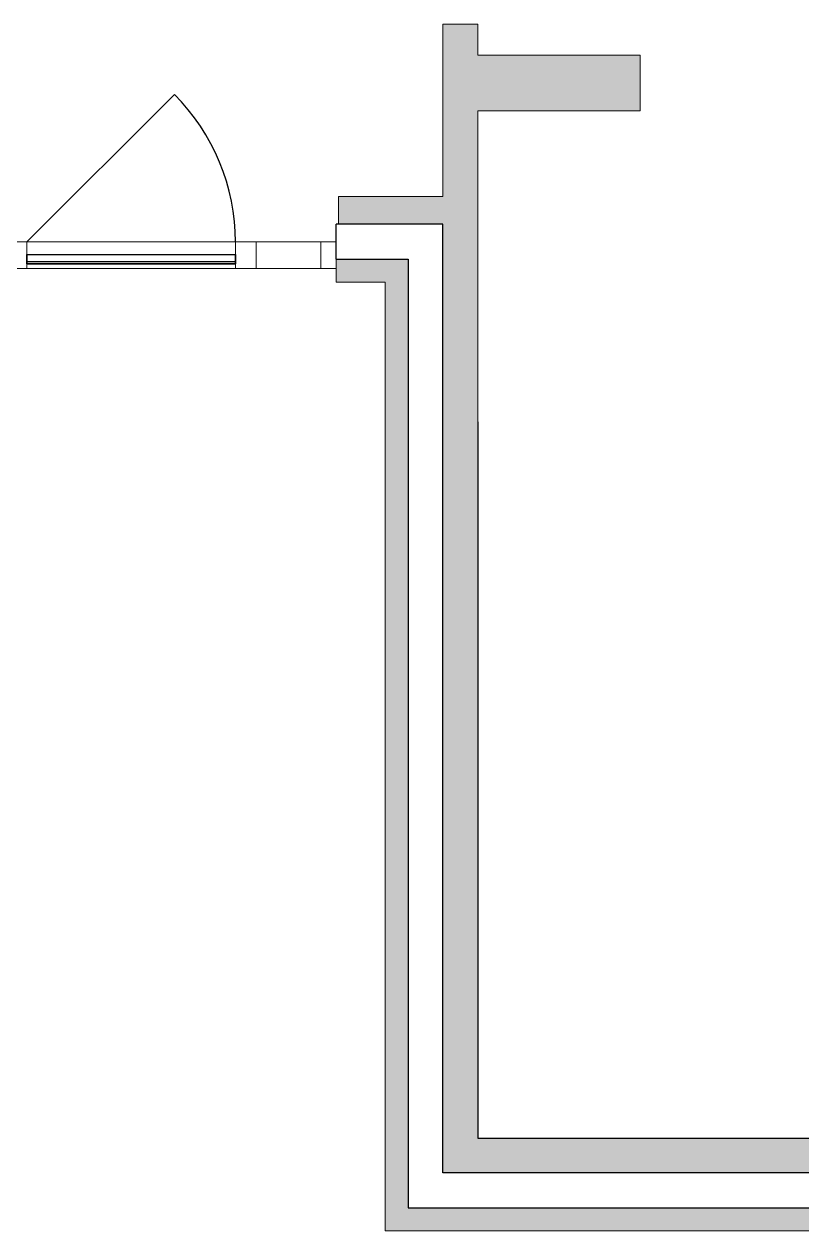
# Model space of a CAD drawing. Header units: millimetres. Extents: x -245 to 49755, y -245 to 41806.
# Drawn here: x 34191 to 34750, y 18780 to 19647 of the extents above; entities that cross this region are included whole.
import ezdxf

# ---------------------------------------------------------------- set-up
doc = ezdxf.new("R2010")
doc.units = ezdxf.units.MM
doc.linetypes.add('PUNKT2_S9', pattern=[1, 0, -1])
doc.layers.add('Standard', color=7, linetype='Continuous', lineweight=25)

msp = doc.modelspace()

# ---------------------------------------------------------------- hatches: boundary and pattern name
at = {"layer": 'Standard', "linetype": 'PUNKT2_S9', "lineweight": 18}
h = msp.add_hatch(color=9, dxfattribs=at)
h.paths.add_polyline_path([(34492.5, 20483.4), (34492.5, 19957.94), (34517.5, 19957.94), (34517.5, 20483.4)])
h.paths.add_polyline_path([(34517.5, 19523.4), (34517.5, 19647.27), (34492.5, 19647.27), (34492.5, 19523.4)])
for color, points in [(9, [(34634.17, 19625.06), (34517.5, 19625.06), (34517.5, 19585.06), (34634.17, 19585.06)]), (9, [(34492.5, 19523.4), (34492.5, 18821.73), (34517.5, 18846.73), (34517.5, 19523.4)]), (59, [(34450.84, 19461.73), (34450.84, 18780.06), (34467.5, 18796.73), (34467.5, 19461.73)]), (9, [(34492.5, 18821.73), (34806.05, 18821.73), (34829.17, 18846.73), (34517.5, 18846.73)]), (59, [(34450.84, 18780.06), (34767.5, 18780.06), (34782.92, 18796.73), (34467.5, 18796.73)])]:
    msp.add_hatch(color=color, dxfattribs=at).paths.add_polyline_path(points)
h = msp.add_hatch(color=9, dxfattribs=at)
h.paths.add_polyline_path([(33857.5, 19503.4), (34119.17, 19503.4), (34119.17, 19523.4), (33857.5, 19523.4)])
h.paths.add_polyline_path([(34417.5, 19523.4), (34417.5, 19503.4), (34492.5, 19503.4), (34492.5, 19523.4)])
h.paths.add_polyline_path([(33339.17, 19523.4), (33159.17, 19523.4), (33140.25, 19503.4), (33339.17, 19503.4)])
h = msp.add_hatch(color=59, dxfattribs=at)
h.paths.add_polyline_path([(33855.84, 19461.73), (34120.84, 19461.73), (34120.84, 19478.4), (33855.84, 19478.4)])
h.paths.add_polyline_path([(34415.84, 19461.73), (34467.5, 19461.73), (34467.5, 19478.4), (34415.84, 19478.4)])
h.paths.add_polyline_path([(33100.84, 19461.73), (33340.84, 19461.73), (33340.84, 19478.4), (33116.6, 19478.4)])

# ---------------------------------------------------------------- linework, layer by layer
at = {"layer": 'Standard', "color": 253, "linetype": 'Continuous', "lineweight": 18}
for p, q in [((34492.5, 19647.27), (34505.84, 19647.27)), ((34492.5, 19647.27), (34492.5, 19523.4)), ((34505.84, 19647.27), (34517.5, 19647.27)), ((34517.5, 19625.06), (34517.5, 19647.27)), ((34517.5, 19523.4), (34517.5, 19585.06)), ((34492.5, 19523.4), (34417.5, 19523.4)), ((34417.5, 19503.4), (34417.5, 19523.4)), ((34517.5, 18846.73), (34517.5, 19523.4)), ((34417.5, 19503.4), (34492.5, 19503.4)), ((34492.5, 19503.4), (34492.5, 18821.73)), ((34829.17, 18846.73), (34517.5, 18846.73)), ((34492.5, 18821.73), (34806.05, 18821.73))]:
    msp.add_line(p, q, dxfattribs=at)
at = {"layer": 'Standard', "color": 255, "linetype": 'Continuous', "lineweight": 18}
for p, q in [((34634.17, 19625.06), (34517.5, 19625.06)), ((34634.17, 19585.06), (34634.17, 19625.06)), ((34517.5, 19585.06), (34634.17, 19585.06))]:
    msp.add_line(p, q, dxfattribs=at)
at = {"layer": 'Standard', "color": 252, "linetype": 'Continuous', "lineweight": -3}
msp.add_line((34193.34, 19490.73), (34299.4, 19596.8), dxfattribs=at)
at = {"layer": 'Standard', "color": 51, "linetype": 'Continuous', "lineweight": -3}
for p, q in [((34415.84, 19490.73), (34415.84, 19503.4)), ((34417.5, 19503.4), (34415.84, 19503.4)), ((34492.5, 19503.4), (34417.5, 19503.4)), ((34492.5, 19484.23), (34492.5, 19503.4)), ((34415.84, 19484.23), (34415.84, 19490.73)), ((34492.5, 18821.73), (34492.5, 19484.23)), ((34806.05, 18821.73), (34492.5, 18821.73))]:
    msp.add_line(p, q, dxfattribs=at)
at = {"layer": 'Standard', "color": 2, "linetype": 'Continuous', "lineweight": 18}
for p, q in [((34415.84, 19490.73), (34120.84, 19490.73)), ((34193.34, 19490.73), (34178.34, 19490.73)), ((34193.34, 19471.73), (34193.34, 19490.73)), ((34358.34, 19490.73), (34343.34, 19490.73)), ((34343.34, 19490.73), (34343.34, 19471.73)), ((34358.34, 19471.73), (34358.34, 19490.73)), ((34415.84, 19490.73), (34404.67, 19490.73)), ((34404.67, 19490.73), (34404.67, 19471.73)), ((34415.84, 19471.73), (34415.84, 19490.73)), ((34415.84, 19471.73), (34120.84, 19471.73)), ((34178.34, 19471.73), (34193.34, 19471.73)), ((34343.34, 19471.73), (34358.34, 19471.73)), ((34404.67, 19471.73), (34415.84, 19471.73))]:
    msp.add_line(p, q, dxfattribs=at)
at = {"layer": 'Standard', "color": 59, "linetype": 'Continuous', "lineweight": -3}
for p, q in [((34193.34, 19475.06), (34193.34, 19481.73)), ((34193.34, 19481.73), (34343.34, 19481.73)), ((34193.34, 19481.73), (34343.34, 19481.73)), ((34193.34, 19481.73), (34193.34, 19475.06)), ((34343.34, 19481.73), (34343.34, 19475.06)), ((34343.34, 19475.06), (34343.34, 19481.73)), ((34193.34, 19475.06), (34193.34, 19476.73)), ((34193.34, 19476.73), (34343.34, 19476.73)), ((34193.34, 19476.73), (34343.34, 19476.73)), ((34193.34, 19476.73), (34193.34, 19475.06)), ((34193.34, 19475.06), (34193.34, 19476.73)), ((34193.34, 19476.73), (34343.34, 19476.73)), ((34193.34, 19476.73), (34343.34, 19476.73)), ((34193.34, 19476.73), (34193.34, 19475.06)), ((34193.34, 19475.06), (34193.34, 19476.73)), ((34193.34, 19476.73), (34343.34, 19476.73)), ((34193.34, 19476.73), (34343.34, 19476.73)), ((34193.34, 19476.73), (34193.34, 19475.06)), ((34343.34, 19475.06), (34193.34, 19475.06)), ((34193.34, 19475.06), (34343.34, 19475.06)), ((34193.34, 19475.06), (34343.34, 19475.06)), ((34193.34, 19475.06), (34343.34, 19475.06)), ((34193.34, 19475.06), (34343.34, 19475.06)), ((34193.34, 19475.06), (34343.34, 19475.06)), ((34193.34, 19475.06), (34343.34, 19475.06)), ((34193.34, 19475.06), (34343.34, 19475.06)), ((34343.34, 19476.73), (34343.34, 19475.06)), ((34343.34, 19475.06), (34343.34, 19476.73)), ((34343.34, 19476.73), (34343.34, 19475.06)), ((34343.34, 19475.06), (34343.34, 19476.73)), ((34343.34, 19476.73), (34343.34, 19475.06)), ((34343.34, 19475.06), (34343.34, 19476.73))]:
    msp.add_line(p, q, dxfattribs=at)
at = {"layer": 'Standard', "color": 7, "linetype": 'Continuous', "lineweight": -3}
for p, q in [((34415.84, 19478.4), (34415.84, 19484.23)), ((34415.84, 19478.4), (34467.5, 19478.4)), ((34467.5, 19478.4), (34467.5, 19461.73)), ((34467.5, 19461.73), (34467.5, 18796.73)), ((34517.5, 19361.51), (34517.5, 18846.73)), ((34517.5, 18846.73), (35767.5, 18846.73)), ((34467.5, 18796.73), (34782.92, 18796.73))]:
    msp.add_line(p, q, dxfattribs=at)
at = {"layer": 'Standard', "color": 26, "linetype": 'Continuous', "lineweight": 18}
for p, q in [((34415.84, 19471.73), (34415.84, 19478.4)), ((34467.5, 19478.4), (34415.84, 19478.4)), ((34467.5, 19461.73), (34467.5, 19478.4)), ((34415.84, 19461.73), (34415.84, 19471.73)), ((34415.84, 19461.73), (34450.84, 19461.73))]:
    msp.add_line(p, q, dxfattribs=at)
at = {"layer": 'Standard', "color": 36, "linetype": 'Continuous', "lineweight": 18}
for p, q in [((34450.84, 19461.73), (34450.84, 18780.06)), ((34467.5, 18796.73), (34467.5, 19461.73)), ((34782.92, 18796.73), (34467.5, 18796.73)), ((34450.84, 18780.06), (34767.5, 18780.06))]:
    msp.add_line(p, q, dxfattribs=at)
at = {"layer": 'Standard', "color": 252, "linetype": 'Continuous', "lineweight": -3}
msp.add_arc((34193.34, 19490.73), 150, 0, 45, dxfattribs=at)

doc.saveas('drawing.dxf')
